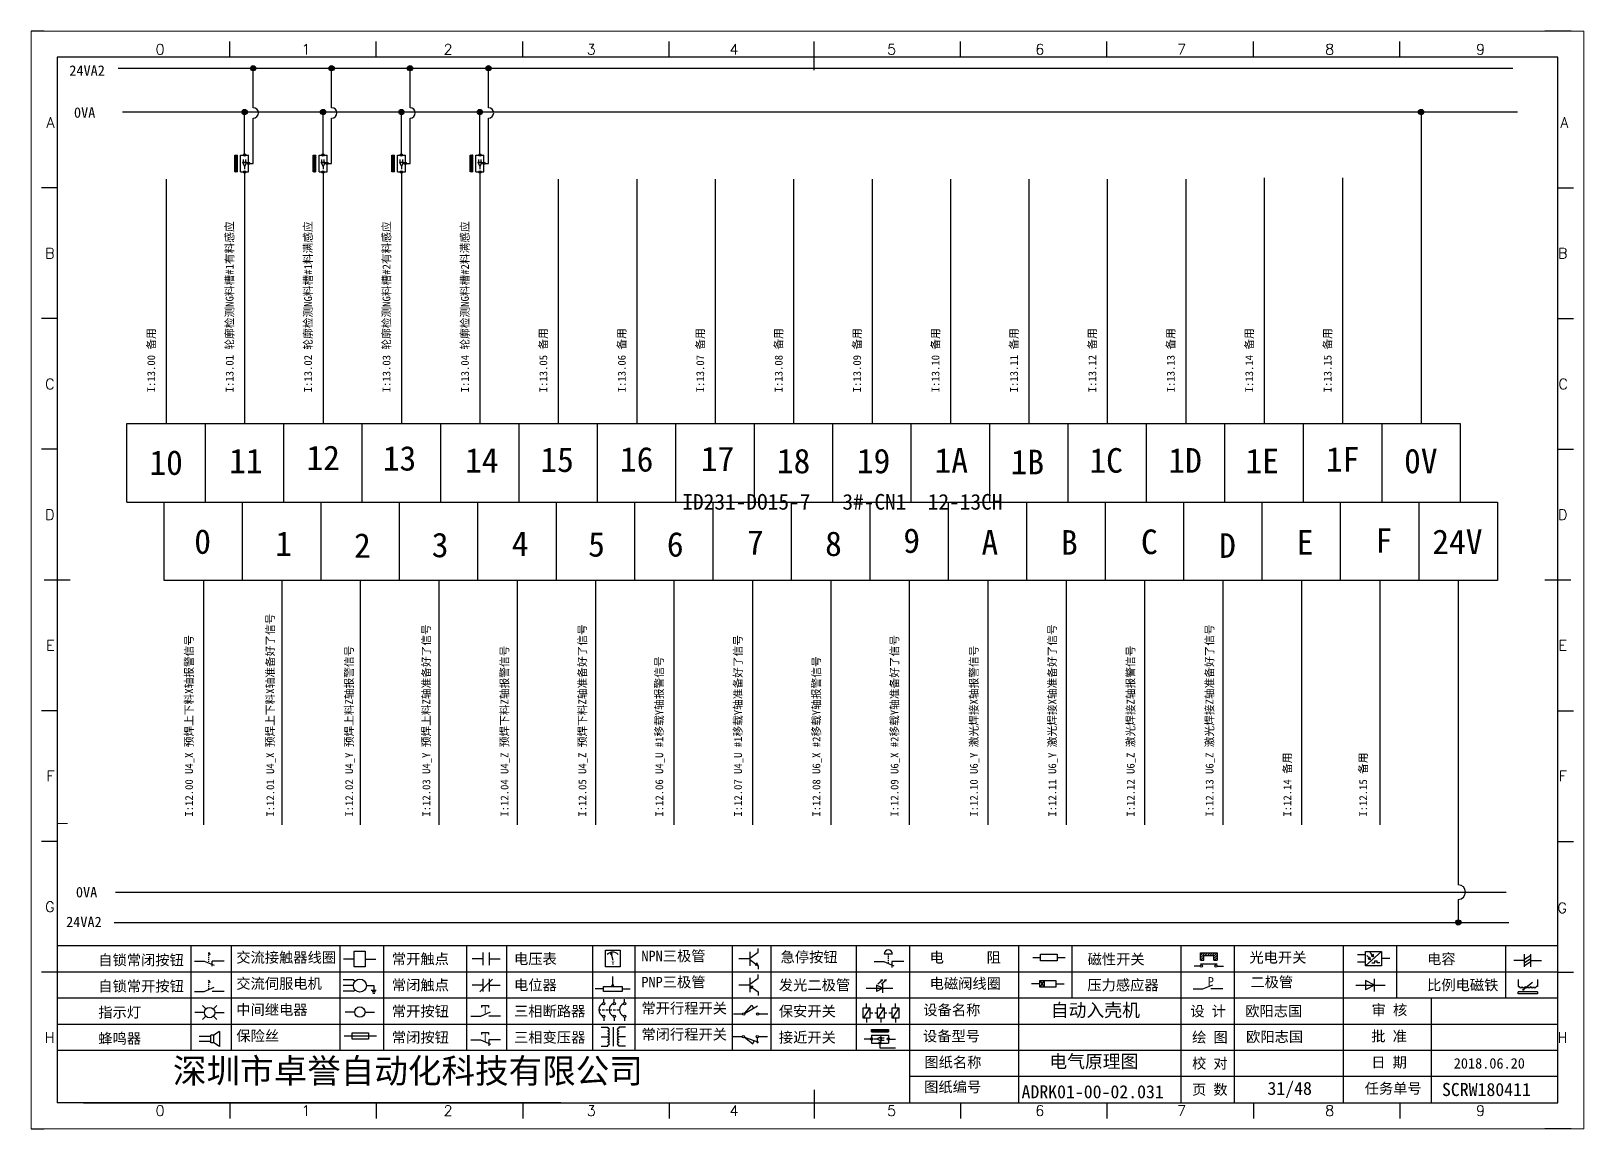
# Model space of a CAD drawing. Header units: millimetres. Extents: x 336 to 12810, y -1577 to 4105.
# Drawn here: x 8734 to 9031, y -645.8 to -435.8 of the extents above; entities that cross this region are included whole.
import ezdxf
from ezdxf.enums import TextEntityAlignment as Align

# ---------------------------------------------------------------- set-up
doc = ezdxf.new("R2010")
doc.units = ezdxf.units.MM
doc.layers.add('AE_BOR', color=1, linetype='Continuous')
doc.layers.add('MISC', color=2, linetype='Continuous')
doc.styles.get("Standard").update_dxf_attribs({"font": ''})
doc.styles.add('WD', font='romans.shx', dxfattribs={"width": 0.8, "bigfont": 'gbcbig.shx'})
doc.styles.add('样式 0', font='')
doc.styles.add('汉字', font='')
doc.styles.get('Standard').set_extended_font_data('SimSun')
doc.styles.get('样式 0').set_extended_font_data('KaiTi_GB2312')
doc.styles.get('汉字').set_extended_font_data('新宋体')

# ---------------------------------------------------------------- blocks, each defined once
blk = doc.blocks.new('磁性开关')
at = {"linetype": 'ByBlock'}
h = blk.add_hatch(dxfattribs=at)
h.set_pattern_fill('ANSI31', color=256, scale=0.1, style=0)
h.paths.add_polyline_path([(-1910.88, -776.69), (-1910.88, -775.29), (-1907.69, -775.29), (-1907.69, -776.69), (-1908.31, -776.69), (-1908.31, -775.79), (-1910.25, -775.79), (-1910.25, -776.69)])
for p, q in [((-1910.91, -777.81), (-1912.09, -777.81)), ((-1910.88, -776.69), (-1910.88, -775.29)), ((-1910.88, -775.29), (-1907.69, -775.29)), ((-1910.88, -776.69), (-1910.25, -776.69)), ((-1910.88, -777.39), (-1907.69, -777.39)), ((-1910.25, -776.69), (-1910.25, -775.79)), ((-1910.25, -775.79), (-1908.31, -775.79)), ((-1908.31, -776.69), (-1908.31, -775.79)), ((-1908.31, -776.69), (-1907.69, -776.69)), ((-1907.69, -775.29), (-1907.69, -776.69)), ((-1907.66, -777.81), (-1906.48, -777.81))]:
    blk.add_line(p, q, dxfattribs=at)
for centre in [(-1910.68, -777.81), (-1907.88, -777.81)]:
    blk.add_circle(centre, 0.225, dxfattribs=at)
blk = doc.blocks.new('*U6')
at = {"linetype": 'ByBlock'}
for p, q in [((-1909.23, -780.45), (-1909.23, -780.67)), ((-1909.23, -780.45), (-1908.92, -780.84)), ((-1909.23, -780.84), (-1909.23, -781.05)), ((-1911.92, -782.07), (-1910.06, -782.07)), ((-1910.06, -782.07), (-1908.18, -782.88)), ((-1909.23, -781.23), (-1909.23, -781.44)), ((-1909.23, -781.61), (-1909.23, -781.83)), ((-1909.23, -782), (-1909.23, -782.21)), ((-1909.23, -782.38), (-1909.23, -782.43)), ((-1908.52, -783.07), (-1908.52, -782.07)), ((-1906.25, -782.07), (-1908.52, -782.07))]:
    blk.add_line(p, q, dxfattribs=at)
blk = doc.blocks.new('*U8')
at = {"linetype": 'ByBlock'}
for p, q in [((-1911.92, -792.89), (-1910.06, -792.89)), ((-1910.06, -792.89), (-1908.18, -792.08)), ((-1908.88, -791.17), (-1909.23, -790.71)), ((-1909.23, -790.71), (-1909.23, -790.92)), ((-1909.23, -791.09), (-1909.23, -791.31)), ((-1909.23, -791.48), (-1909.23, -791.69)), ((-1909.23, -791.86), (-1909.23, -792.08)), ((-1909.23, -792.25), (-1909.23, -792.47)), ((-1906.25, -792.89), (-1908.52, -792.89))]:
    blk.add_line(p, q, dxfattribs=at)
blk = doc.blocks.new('蜂鸣器')
at = {"linetype": 'ByBlock'}
for p, q in [((-1907.17, -795.53), (-1908.25, -796.26)), ((-1907.17, -795.53), (-1907.17, -798.41)), ((-1908.8, -796.48), (-1911.01, -796.48)), ((-1908.8, -797.46), (-1911.01, -797.46)), ((-1908.25, -796.26), (-1908.8, -796.26)), ((-1908.8, -797.68), (-1908.8, -796.26)), ((-1908.25, -797.68), (-1908.8, -797.68)), ((-1908.25, -797.68), (-1908.25, -796.26)), ((-1907.17, -798.41), (-1908.25, -797.68))]:
    blk.add_line(p, q, dxfattribs=at)
blk = doc.blocks.new('指示灯')
at = {"linetype": 'ByBlock'}
for p, q in [((-1854.25, -776.92), (-1856.06, -776.92)), ((-1854.62, -775.59), (-1853.97, -776.23)), ((-1854.62, -778.25), (-1853.97, -777.61)), ((-1851.9, -775.59), (-1852.54, -776.23)), ((-1851.9, -778.25), (-1852.54, -777.61)), ((-1852.26, -776.92), (-1850.45, -776.92))]:
    blk.add_line(p, q, dxfattribs=at)
blk.add_circle((-1853.26, -776.92), 0.992, dxfattribs=at)
blk = doc.blocks.new('光电开关')
at = {"linetype": 'ByBlock'}
h = blk.add_hatch(dxfattribs=at)
h.set_pattern_fill('ANSI31', color=256, scale=0.01, style=0)
h.set_pattern_definition([(45, (0.172267, 0), (-0.0224506403, 0.0224506403), [])])
h.paths.add_polyline_path([(-1882.44, -776.34), (-1882.5, -775.91), (-1882.68, -776.07)])
h.paths.add_polyline_path([(-1882.86, -776.23), (-1882.44, -776.34), (-1882.68, -776.07)])
h.paths.add_polyline_path([(-1883.05, -776.88), (-1883.11, -776.45), (-1883.29, -776.61)])
h.paths.add_polyline_path([(-1883.47, -776.77), (-1883.05, -776.88), (-1883.29, -776.61)])
for p, q in [((-1884.01, -775.96), (-1885.56, -775.96)), ((-1884.01, -777.39), (-1885.56, -777.39)), ((-1880.91, -775.3), (-1884.01, -778.05)), ((-1883.75, -776.09), (-1883.05, -776.88)), ((-1883.11, -776.45), (-1883.47, -776.77)), ((-1883.05, -776.88), (-1883.47, -776.77)), ((-1883.14, -775.55), (-1882.44, -776.34)), ((-1883.05, -776.88), (-1883.11, -776.45)), ((-1882.5, -775.91), (-1882.86, -776.23)), ((-1882.44, -776.34), (-1882.86, -776.23)), ((-1882.78, -777.47), (-1882.23, -777.47)), ((-1882.44, -776.34), (-1882.5, -775.91)), ((-1882.23, -777.47), (-1882.23, -777.14)), ((-1882.23, -777.14), (-1881.78, -777.14)), ((-1881.78, -777.47), (-1881.78, -777.14)), ((-1881.23, -777.47), (-1881.78, -777.47)), ((-1879.37, -776.67), (-1880.91, -776.67))]:
    blk.add_line(p, q, dxfattribs=at)
blk.add_lwpolyline([(-1884.01, -775.3), (-1880.91, -775.3), (-1880.91, -778.05), (-1884.01, -778.05)], close=True, dxfattribs=at)
blk = doc.blocks.new('交流接触器线圈')
at = {"linetype": 'ByBlock'}
for p, q in [((-1880.82, -781.77), (-1882.87, -781.77)), ((-1878.72, -781.77), (-1876.67, -781.77))]:
    blk.add_line(p, q, dxfattribs=at)
blk.add_lwpolyline([(-1880.82, -780.28), (-1878.72, -780.28), (-1878.72, -783.26), (-1880.82, -783.26)], close=True, dxfattribs=at)
blk = doc.blocks.new('交流伺服电机')
at = {"linetype": 'ByBlock'}
for p, q in [((-1880.97, -785.75), (-1882.94, -785.75)), ((-1880.97, -786.85), (-1882.94, -786.85)), ((-1880.97, -785.75), (-1880.65, -786.03)), ((-1878.49, -786.85), (-1877.07, -786.85)), ((-1877.07, -786.85), (-1877.07, -787.72)), ((-1880.97, -787.94), (-1882.94, -787.94)), ((-1880.97, -787.94), (-1880.65, -787.67)), ((-1877.54, -787.72), (-1876.59, -787.72)), ((-1877.38, -788.01), (-1876.75, -788.01)), ((-1877.23, -788.29), (-1876.9, -788.29))]:
    blk.add_line(p, q, dxfattribs=at)
blk.add_circle((-1879.73, -786.85), 1.24, dxfattribs=at)
blk = doc.blocks.new('中间继电器')
at = {"linetype": 'ByBlock'}
for p, q in [((-1880.72, -791.92), (-1882.54, -791.92)), ((-1878.74, -791.92), (-1876.92, -791.92))]:
    blk.add_line(p, q, dxfattribs=at)
blk.add_circle((-1879.73, -791.92), 0.992, dxfattribs=at)
blk = doc.blocks.new('保险丝')
at = {"linetype": 'ByBlock'}
blk.add_line((-1882.72, -796.49), (-1876.55, -796.49), dxfattribs=at)
blk.add_lwpolyline([(-1881.2, -795.86), (-1878.06, -795.86), (-1878.06, -797.12), (-1881.2, -797.12)], close=True, dxfattribs=at)
blk = doc.blocks.new('常开按钮')
at = {"linetype": 'ByBlock'}
for p, q in [((-1910.06, -787.73), (-1908.18, -786.93)), ((-1909.9, -785.68), (-1908.56, -785.68)), ((-1909.9, -785.68), (-1909.9, -786.07)), ((-1909.23, -785.68), (-1909.23, -785.89)), ((-1909.23, -786.06), (-1909.23, -786.28)), ((-1909.23, -786.45), (-1909.23, -786.67)), ((-1909.23, -786.84), (-1909.23, -787.05)), ((-1908.56, -785.68), (-1908.56, -786.07)), ((-1911.92, -787.73), (-1910.06, -787.73)), ((-1909.23, -787.22), (-1909.23, -787.38)), ((-1906.25, -787.73), (-1908.52, -787.73))]:
    blk.add_line(p, q, dxfattribs=at)
blk = doc.blocks.new('常开触点')
at = {"linetype": 'ByBlock'}
for p, q in [((-1853.82, -782.99), (-1853.82, -780.56)), ((-1852.6, -782.99), (-1852.6, -780.56)), ((-1853.82, -781.77), (-1855.88, -781.77)), ((-1852.6, -781.77), (-1850.55, -781.77))]:
    blk.add_line(p, q, dxfattribs=at)
blk = doc.blocks.new('常闭触点')
at = {"linetype": 'ByBlock'}
for p, q in [((-1853.82, -786.77), (-1855.88, -786.77)), ((-1852.01, -785.66), (-1854.43, -788.1)), ((-1853.82, -787.99), (-1853.82, -785.56)), ((-1852.6, -787.99), (-1852.6, -785.56)), ((-1852.6, -786.77), (-1850.55, -786.77))]:
    blk.add_line(p, q, dxfattribs=at)
blk = doc.blocks.new('常闭按钮')
at = {"linetype": 'ByBlock'}
for p, q in [((-1856.13, -792.28), (-1854.28, -792.28)), ((-1854.28, -792.28), (-1852.4, -793.09)), ((-1854.11, -790.83), (-1852.77, -790.83)), ((-1854.11, -790.83), (-1854.11, -791.22)), ((-1853.44, -790.83), (-1853.44, -791.04)), ((-1853.44, -791.21), (-1853.44, -791.43)), ((-1853.44, -791.6), (-1853.44, -791.82)), ((-1853.44, -791.99), (-1853.44, -792.2)), ((-1853.44, -792.37), (-1853.44, -792.53)), ((-1852.77, -790.83), (-1852.77, -791.22)), ((-1850.47, -792.28), (-1852.73, -792.28)), ((-1852.73, -792.28), (-1852.73, -793.43))]:
    blk.add_line(p, q, dxfattribs=at)
blk = doc.blocks.new('电磁阀线圈')
at = {"linetype": 'ByBlock'}
for p, q in [((-1854.61, -795.92), (-1853.75, -797.16)), ((-1853.75, -795.92), (-1854.61, -797.16)), ((-1853.75, -795.92), (-1853.75, -797.16)), ((-1854.61, -796.54), (-1856.17, -796.54)), ((-1851.53, -796.54), (-1849.97, -796.54))]:
    blk.add_line(p, q, dxfattribs=at)
blk.add_lwpolyline([(-1854.61, -795.92), (-1851.53, -795.92), (-1851.53, -797.16), (-1854.61, -797.16)], close=True, dxfattribs=at)
blk = doc.blocks.new('电压表')
at = {"linetype": 'ByBlock'}
for p, q in [((-1814.84, -780.75), (-1814.91, -781.13)), ((-1814.6, -781.05), (-1814.91, -781.13)), ((-1814.84, -780.75), (-1814.46, -782.26)), ((-1814.84, -780.75), (-1814.6, -781.05))]:
    blk.add_line(p, q, dxfattribs=at)
blk.add_lwpolyline([(-1815.84, -780.34), (-1813.07, -780.34), (-1813.07, -783.49), (-1815.84, -783.49)], close=True, dxfattribs=at)
blk.add_arc((-1814.46, -782.26), 1.56, 46.8313, 133.1687, dxfattribs=at)
at = {"linetype": 'ByBlock', "insert": (-1814.7, -782.39), "char_height": 0.75, "width": 0.6768, "attachment_point": 1}
blk.add_mtext('V', dxfattribs=at)
blk = doc.blocks.new('电位器')
at = {"linetype": 'ByBlock'}
for p, q in [((-1814.45, -787.3), (-1814.62, -786.96)), ((-1814.62, -786.96), (-1814.27, -786.96)), ((-1814.45, -787.3), (-1814.45, -785.39)), ((-1814.45, -787.3), (-1814.27, -786.96)), ((-1816.21, -787.75), (-1817.79, -787.75)), ((-1812.68, -787.75), (-1811.1, -787.75))]:
    blk.add_line(p, q, dxfattribs=at)
blk.add_lwpolyline([(-1816.21, -787.3), (-1812.68, -787.3), (-1812.68, -788.2), (-1816.21, -788.2)], close=True, dxfattribs=at)
blk = doc.blocks.new('三相断路器')
at = {"linetype": 'ByBlock'}
for p, q in [((-1816.17, -790.33), (-1816.17, -789.7)), ((-1814.17, -790.33), (-1814.17, -789.7)), ((-1812.18, -790.33), (-1812.18, -789.7)), ((-1817.14, -791.74), (-1816.72, -791.74)), ((-1816.45, -791.74), (-1816.03, -791.74)), ((-1815.76, -791.74), (-1815.34, -791.74)), ((-1815.07, -791.74), (-1814.65, -791.74)), ((-1814.38, -791.74), (-1813.96, -791.74)), ((-1813.69, -791.74), (-1813.27, -791.74)), ((-1816.17, -793.19), (-1816.17, -793.83)), ((-1814.17, -793.19), (-1814.17, -793.83)), ((-1812.18, -793.19), (-1812.18, -793.83))]:
    blk.add_line(p, q, dxfattribs=at)
for centre in [(-1816.17, -790.55), (-1816.17, -792.98), (-1814.17, -790.55), (-1814.17, -792.98), (-1812.18, -790.55), (-1812.18, -792.98)]:
    blk.add_circle(centre, 0.219, dxfattribs=at)
for centre in [(-1815.81, -791.74), (-1813.82, -791.74), (-1811.83, -791.74)]:
    blk.add_arc(centre, 1.32, 115.5791, 244.4209, dxfattribs=at)
blk = doc.blocks.new('三相变压器')
at = {"linetype": 'ByBlock'}
for p, q in [((-1816.69, -795.03), (-1815.37, -795.03)), ((-1815.37, -795.03), (-1815.37, -795.24)), ((-1814.34, -798.7), (-1814.34, -795.04)), ((-1812, -795.03), (-1813.32, -795.03)), ((-1813.32, -795.03), (-1813.32, -795.24)), ((-1816.69, -796.87), (-1815.37, -796.87)), ((-1816.69, -798.71), (-1815.37, -798.71)), ((-1815.37, -798.71), (-1815.37, -798.5)), ((-1812, -796.87), (-1813.32, -796.87)), ((-1813.32, -798.71), (-1813.32, -798.5)), ((-1812, -798.71), (-1813.32, -798.71))]:
    blk.add_line(p, q, dxfattribs=at)
for centre, start, end in [((-1815.37, -795.51), 270, 90), ((-1815.37, -796.06), 270, 90), ((-1813.32, -795.51), 90, 270), ((-1813.32, -796.06), 90, 270), ((-1815.37, -796.6), 270, 90), ((-1815.37, -797.14), 270, 90), ((-1815.37, -797.68), 270, 90), ((-1815.37, -798.23), 270, 90), ((-1813.32, -796.6), 90, 270), ((-1813.32, -797.14), 90, 270), ((-1813.32, -797.68), 90, 270), ((-1813.32, -798.23), 90, 270)]:
    blk.add_arc(centre, 0.271, start, end, dxfattribs=at)
blk = doc.blocks.new('压力感应器')
at = {"linetype": 'ByBlock'}
for p, q in [((-1817.44, -777.73), (-1815.59, -777.73)), ((-1815.59, -777.73), (-1813.71, -776.93)), ((-1811.78, -777.73), (-1814.05, -777.73))]:
    blk.add_line(p, q, dxfattribs=at)
at = {"linetype": 'ByBlock', "insert": (-1814.65, -775.48), "char_height": 1.68, "width": 1.2242, "attachment_point": 1}
blk.add_mtext('{\\fNSimSun|b0|i0|c134|p49;P}', dxfattribs=at)
blk = doc.blocks.new('二极管')
at = {"linetype": 'ByBlock'}
for p, q in [((-1787.52, -776.77), (-1781.92, -776.77)), ((-1783.97, -776.77), (-1785.69, -775.9)), ((-1785.69, -775.9), (-1785.69, -777.65)), ((-1783.97, -776.77), (-1785.69, -777.65)), ((-1783.97, -777.99), (-1783.97, -775.56))]:
    blk.add_line(p, q, dxfattribs=at)
blk = doc.blocks.new('NPN三极管')
at = {"linetype": 'ByBlock'}
for p, q in [((-1785.73, -780.61), (-1785.73, -783.32)), ((-1785.73, -781.82), (-1784.15, -780.66)), ((-1784.15, -780.66), (-1784.15, -779.98)), ((-1785.73, -781.97), (-1787.81, -781.97)), ((-1785.73, -782.11), (-1784.15, -783.27)), ((-1784.41, -782.73), (-1784.74, -783.18)), ((-1784.15, -783.27), (-1784.74, -783.18)), ((-1784.15, -783.27), (-1784.41, -782.73)), ((-1784.15, -783.27), (-1784.15, -783.96))]:
    blk.add_line(p, q, dxfattribs=at)
blk = doc.blocks.new('PNP三极管')
at = {"linetype": 'ByBlock'}
for p, q in [((-1784.9, -786.74), (-1786.98, -786.74)), ((-1784.9, -785.38), (-1784.9, -788.09)), ((-1784.9, -786.59), (-1783.32, -785.43)), ((-1784.9, -786.88), (-1783.32, -788.04)), ((-1784.9, -786.88), (-1784.31, -786.97)), ((-1784.9, -786.88), (-1784.64, -787.42)), ((-1784.31, -786.97), (-1784.64, -787.42)), ((-1783.32, -785.43), (-1783.32, -784.75)), ((-1783.32, -788.04), (-1783.32, -788.73))]:
    blk.add_line(p, q, dxfattribs=at)
blk = doc.blocks.new('常开行程开关')
at = {"linetype": 'ByBlock'}
for p, q in [((-1786.29, -792.3), (-1788.01, -792.3)), ((-1785.89, -792.17), (-1784.52, -790.62)), ((-1785.89, -792.17), (-1783.43, -790.72)), ((-1784.52, -790.62), (-1784.19, -791.17)), ((-1781.48, -792.3), (-1783.21, -792.3))]:
    blk.add_line(p, q, dxfattribs=at)
for centre in [(-1786.07, -792.3), (-1783.42, -792.3)]:
    blk.add_circle(centre, 0.219, dxfattribs=at)
blk = doc.blocks.new('常闭行程开关')
at = {"linetype": 'ByBlock'}
for p, q in [((-1786.34, -796.62), (-1788.07, -796.62)), ((-1785.93, -796.72), (-1783.25, -797.7)), ((-1785.93, -796.72), (-1784.3, -798)), ((-1784.3, -798), (-1784.08, -797.4)), ((-1783.48, -796.84), (-1783.48, -797.85)), ((-1781.54, -796.62), (-1783.26, -796.62))]:
    blk.add_line(p, q, dxfattribs=at)
for centre in [(-1786.12, -796.62), (-1783.48, -796.62)]:
    blk.add_circle(centre, 0.219, dxfattribs=at)
blk = doc.blocks.new('电容')
at = {"linetype": 'ByBlock'}
for p, q in [((-1756.08, -782.99), (-1756.08, -780.56)), ((-1754.86, -780.79), (-1756.08, -781.55)), ((-1754.86, -782.99), (-1754.86, -780.56)), ((-1756.08, -781.77), (-1758.13, -781.77)), ((-1754.86, -781.44), (-1756.08, -782.2)), ((-1754.86, -781.99), (-1756.08, -782.75)), ((-1754.86, -781.77), (-1752.81, -781.77))]:
    blk.add_line(p, q, dxfattribs=at)
blk = doc.blocks.new('发光二极管')
at = {"linetype": 'ByBlock'}
for p, q in [((-1758.01, -786.77), (-1752.89, -786.77)), ((-1754.84, -786.77), (-1756.04, -786.16)), ((-1756.04, -786.16), (-1756.04, -787.39)), ((-1754.84, -786.77), (-1756.04, -787.39)), ((-1755.78, -785.92), (-1754.89, -785.14)), ((-1754.89, -785.14), (-1755.2, -785.22)), ((-1755.2, -785.22), (-1755.01, -785.43)), ((-1755.08, -785.92), (-1754.18, -785.14)), ((-1754.89, -785.14), (-1755.01, -785.43)), ((-1754.84, -787.63), (-1754.84, -785.92)), ((-1754.18, -785.14), (-1754.49, -785.22)), ((-1754.49, -785.22), (-1754.31, -785.43)), ((-1754.18, -785.14), (-1754.31, -785.43))]:
    blk.add_line(p, q, dxfattribs=at)
blk = doc.blocks.new('比例电磁阀')
at = {"linetype": 'ByBlock'}
for p, q in [((-1757.26, -775.38), (-1757.26, -776.71)), ((-1757.26, -776.71), (-1757.05, -776.71)), ((-1753.6, -777.73), (-1757.25, -777.73)), ((-1757.25, -778.13), (-1757.25, -777.73)), ((-1753.6, -778.13), (-1757.25, -778.13)), ((-1754.5, -775.98), (-1756.35, -777.44)), ((-1756.35, -777.44), (-1756.25, -777.25)), ((-1756.35, -777.44), (-1756.15, -777.38)), ((-1756.15, -777.38), (-1756.25, -777.25)), ((-1753.58, -776.71), (-1753.8, -776.71)), ((-1753.6, -777.73), (-1753.6, -778.13)), ((-1753.58, -775.38), (-1753.58, -776.71))]:
    blk.add_line(p, q, dxfattribs=at)
for centre in [(-1756.78, -776.71), (-1756.24, -776.71), (-1755.7, -776.71), (-1755.15, -776.71), (-1754.61, -776.71), (-1754.07, -776.71)]:
    blk.add_arc(centre, 0.271, 180, 0, dxfattribs=at)
blk = doc.blocks.new('保安开关')
at = {"linetype": 'ByBlock'}
for p, q in [((-1757.96, -790.79), (-1757.96, -789.97)), ((-1755.17, -790.79), (-1755.17, -789.97)), ((-1752.39, -790.79), (-1752.39, -789.97)), ((-1757.33, -790.79), (-1758.6, -792.81)), ((-1757.96, -792.81), (-1757.96, -793.62)), ((-1757.33, -791.8), (-1756.72, -791.8)), ((-1756.35, -791.8), (-1755.89, -791.8)), ((-1754.54, -790.79), (-1755.81, -792.81)), ((-1755.17, -792.81), (-1755.17, -793.62)), ((-1754.52, -791.8), (-1754.06, -791.8)), ((-1753.69, -791.8), (-1753.08, -791.8)), ((-1751.75, -790.79), (-1753.02, -792.81)), ((-1752.39, -792.81), (-1752.39, -793.62))]:
    blk.add_line(p, q, dxfattribs=at)
for points in [[(-1758.6, -790.79), (-1757.33, -790.79), (-1757.33, -792.81), (-1758.6, -792.81)], [(-1755.81, -790.79), (-1754.54, -790.79), (-1754.54, -792.81), (-1755.81, -792.81)], [(-1753.02, -790.79), (-1751.75, -790.79), (-1751.75, -792.81), (-1753.02, -792.81)]]:
    blk.add_lwpolyline(points, close=True, dxfattribs=at)
blk = doc.blocks.new('接近开关')
at = {"linetype": 'ByBlock'}
h = blk.add_hatch(dxfattribs=at)
h.set_pattern_fill('ANSI31', color=256, scale=0.01, style=0)
h.set_pattern_definition([(45, (-89.131516, -30.795668), (-0.0224506403, 0.0224506403), [])])
h.paths.add_polyline_path([(-1516.96, -1123.35), (-1516.96, -1122.85), (-1513.76, -1122.85), (-1513.76, -1123.35)])
for p, q in [((-1517.18, -1124.71), (-1518.36, -1124.71)), ((-1516.96, -1123.35), (-1516.96, -1122.85)), ((-1516.96, -1122.85), (-1513.76, -1122.85)), ((-1516.96, -1123.35), (-1513.76, -1123.35)), ((-1516.96, -1123.95), (-1513.76, -1123.95)), ((-1516.96, -1123.95), (-1516.96, -1125.47)), ((-1516.96, -1125.47), (-1513.76, -1125.47)), ((-1515.91, -1124.71), (-1516.45, -1124.71)), ((-1515.11, -1124.31), (-1515.91, -1124.71)), ((-1515.11, -1125.11), (-1515.91, -1124.71)), ((-1515.33, -1124.53), (-1515.17, -1124.53)), ((-1515.33, -1124.88), (-1515.17, -1124.88)), ((-1515.25, -1124.45), (-1515.25, -1124.61)), ((-1515.11, -1124.31), (-1515.11, -1125.11)), ((-1515.11, -1124.48), (-1514.58, -1124.48)), ((-1515.11, -1124.94), (-1514.58, -1124.94)), ((-1513.76, -1122.85), (-1513.76, -1123.35)), ((-1513.76, -1123.95), (-1513.76, -1125.47)), ((-1513.54, -1124.71), (-1512.36, -1124.71)), ((-1515.36, -1125.69), (-1515.36, -1126.36)), ((-1515.36, -1126.36), (-1512.36, -1126.36))]:
    blk.add_line(p, q, dxfattribs=at)
for centre in [(-1516.96, -1124.71), (-1515.36, -1125.47), (-1513.76, -1124.71)]:
    blk.add_circle(centre, 0.225, dxfattribs=at)
blk = doc.blocks.new('电阻')
at = {"linetype": 'ByBlock'}
for p, q in [((-3.09, 0), (-1.57, 0)), ((1.57, 0), (3.09, 0))]:
    blk.add_line(p, q, dxfattribs=at)
blk.add_lwpolyline([(-1.57, 0.63), (1.57, 0.63), (1.57, -0.63), (-1.57, -0.63)], close=True, dxfattribs=at)
blk = doc.blocks.new('急停按钮')
at = {"linetype": 'ByBlock'}
for p, q in [((-1.86, 0), (0, 0)), ((0, 0), (1.88, -0.81)), ((0.06, 1.45), (1.61, 1.45)), ((0.83, 1.45), (0.83, 1.24)), ((0.83, 1.07), (0.83, 0.85)), ((0.83, 0.68), (0.83, 0.47)), ((0.83, 0.29), (0.83, 0.08)), ((3.81, 0), (1.54, 0)), ((1.54, 0), (1.54, -1.15)), ((0.83, -0.09), (0.83, -0.24))]:
    blk.add_line(p, q, dxfattribs=at)
blk.add_arc((0.83, 1.45), 0.774, 0, 180)
blk = doc.blocks.new('电控横A4')
for p, q in [((292, -5), (5, -5)), ((5, -5), (5, -205)), ((292, -205), (292, -5)), ((10.03, -205), (289.53, -205)), ((130.8, -205), (190.75, -205)), ((190.75, -205), (259.54, -205))]:
    blk.add_line(p, q)
at = {"lineweight": 9, "ltscale": 0.1}
for p, q in [((5, -151.57), (7, -151.57)), ((101.34, -205), (130.8, -205)), ((129.44, -205), (129.44, -205)), ((129.44, -205), (129.44, -205)), ((129.44, -205), (129.44, -205)), ((129.44, -205), (129.44, -205))]:
    blk.add_line(p, q, dxfattribs=at)
at = {"linetype": 'ByBlock'}
for p, q in [((292, -175), (5, -175)), ((292, -180), (5, -180)), ((292, -185), (5, -185)), ((292, -190), (5, -190)), ((292, -195), (5, -195)), ((292, -200), (168.03, -200))]:
    blk.add_line(p, q, dxfattribs=at)
at = {"color": 0, "lineweight": -2}
for p, q in [((30.58, -175), (30.58, -195)), ((38.26, -175), (38.26, -195)), ((59.05, -175), (59.05, -195)), ((67.4, -175), (67.4, -195)), ((83.26, -175), (83.26, -195)), ((90.91, -175), (90.91, -195)), ((107.4, -175), (107.4, -195)), ((115.5, -175), (115.5, -195)), ((134.12, -175), (134.12, -195)), ((141.48, -175), (141.48, -195)), ((157.79, -175), (157.79, -195)), ((168.03, -175), (168.03, -204.92)), ((188.84, -175), (188.84, -185)), ((199.08, -175), (199.08, -185)), ((219.89, -175), (219.89, -185)), ((230.12, -175), (230.12, -185)), ((250.93, -175), (250.93, -185)), ((261.17, -175), (261.17, -185)), ((281.98, -175), (281.98, -185)), ((188.84, -185), (188.84, -204.92)), ((219.89, -185), (219.89, -205)), ((230.12, -185), (230.12, -205)), ((250.93, -185), (250.93, -205)), ((267.79, -185), (267.79, -205))]:
    blk.add_line(p, q, dxfattribs=at)
at = {"color": 0, "ltscale": 2}
for p, q in [((292, -205), (292, -183.55)), ((101.34, -205), (5, -205)), ((259.54, -205), (289.53, -205)), ((259.54, -205), (292, -205))]:
    blk.add_line(p, q, dxfattribs=at)
at = {"layer": 'AE_BOR', "lineweight": 30}
for p, q in [((2.53, 0), (0, 0)), ((294.53, 0), (289.53, 0)), ((0, -210), (2.53, -210)), ((294.53, -210), (289.53, -210))]:
    blk.add_line(p, q, dxfattribs=at)
at = {"layer": 'AE_BOR', "color": 1, "lineweight": 15}
for p, q in [((0, 0), (297, 0)), ((0, -210), (0, 0)), ((297, 0), (297, -210)), ((297, -210), (0, -210))]:
    blk.add_line(p, q, dxfattribs=at)
at = {"layer": 'AE_BOR'}
for p, q in [((38.03, -5), (38.03, -2)), ((66.03, -5), (66.03, -2)), ((94.03, -5), (94.03, -2)), ((122.03, -5), (122.03, -2)), ((149.78, -5), (149.78, -2)), ((177.78, -5), (177.78, -2)), ((205.78, -5), (205.78, -2)), ((233.78, -5), (233.78, -2)), ((261.78, -5), (261.78, -2)), ((5, -30), (2, -30)), ((292, -30), (295, -30)), ((5, -55), (2, -55)), ((292, -55), (295, -55)), ((5, -80), (2, -80)), ((292, -80), (295, -80)), ((5, -130), (2, -130)), ((292, -130), (295, -130)), ((5, -155), (2, -155)), ((292, -155), (295, -155)), ((5, -180), (2, -180)), ((292, -180), (295, -180)), ((38.03, -205), (38.03, -208)), ((66.03, -205), (66.03, -208)), ((94.03, -205), (94.03, -208)), ((122.03, -205), (122.03, -208)), ((149.78, -205), (149.78, -208)), ((177.78, -205), (177.78, -208)), ((205.78, -205), (205.78, -208)), ((233.78, -205), (233.78, -208)), ((261.78, -205), (261.78, -208))]:
    blk.add_line(p, q, dxfattribs=at)
at = {"layer": 'AE_BOR', "color": 2, "lineweight": 30}
for p, q in [((149.78, -7.5), (149.78, -2.5)), ((2.5, -105), (7.5, -105)), ((289.5, -105), (294.5, -105)), ((149.78, -202.5), (149.78, -207.5)), ((149.78, -205), (149.78, -207.5))]:
    blk.add_line(p, q, dxfattribs=at)
at = {"linetype": 'ByBlock'}
for name, p in [('*U6', (1943.19, 604.18)), ('交流接触器线圈', (1942.62, 604.27)), ('常开触点', (1940.27, 604.3)), ('电压表', (1925.71, 604.52)), ('NPN三极管', (1923.2, 604.5)), ('磁性开关', (2134.53, 598.96)), ('光电开关', (2139.22, 599.27)), ('电容', (2041.69, 603.98)), ('电位器', (1925.71, 604.52)), ('PNP三极管', (1922.37, 604.27)), ('压力感应器', (2039.72, 594.52)), ('*U8', (1943.19, 609.18)), ('交流伺服电机', (1942.62, 604.27)), ('常闭触点', (1940.27, 604.3)), ('发光二极管', (1917.72, 603.69)), ('电磁阀线圈', (2047.53, 614.3)), ('二极管', (2040.91, 594.27)), ('比例电磁阀', (2041.69, 593.98)), ('指示灯', (1887.41, 589.18)), ('中间继电器', (1942.62, 604.27)), ('常开按钮', (1996.06, 599.3)), ('三相断路器', (1925.71, 604.52)), ('常开行程开关', (1922.37, 604.27)), ('保安开关', (1917.72, 603.98)), ('蜂鸣器', (1943.19, 604.18)), ('保险丝', (1942.62, 604.27)), ('常闭按钮', (1940.27, 599.3)), ('三相变压器', (1925.71, 604.52)), ('常闭行程开关', (1922.37, 604.27)), ('接近开关', (1677.72, 931.9))]:
    blk.add_blockref(name, p, dxfattribs=at)
for name, p in [('急停按钮', (163.12, -177.98)), ('电阻', (194.66, -177.22))]:
    blk.add_blockref(name, p)
at = {"char_height": 2, "attachment_point": 1, "style": '汉字'}
for s, insert in [('{\\fKaiTi_GB2312|b0|i0|c134|p49;自锁常闭按钮}', (12.86, -176.69)), ('{\\fKaiTi_GB2312|b0|i0|c134|p49;交流接触器线圈}', (39.25, -176.19)), ('{\\fKaiTi_GB2312|b0|i0|c134|p49;常开触点}', (69.01, -176.48)), ('{\\fKaiTi_GB2312|b0|i0|c134|p49;电压表}', (92.37, -176.47)), ('{\\fKaiTi_GB2312|b0|i0|c134|p49;NPN三极管}', (116.73, -175.91)), ('{\\fKaiTi_GB2312|b0|i0|c134|p49;急停按钮}', (143.35, -176.12)), ('{\\fKaiTi_GB2312|b0|i0|c134|p49;电      阻}', (171.86, -176.19)), ('{\\fKaiTi_GB2312|b0|i0|c134|p49;磁性开关}', (202.07, -176.53)), ('{\\fKaiTi_GB2312|b0|i0|c134|p49;光电开关}', (233.02, -176.19)), ('{\\fKaiTi_GB2312|b0|i0|c134|p49;电容}', (267, -176.48)), ('{\\fKaiTi_GB2312|b0|i0|c134|p49;交流伺服电机}', (39.25, -181.19)), ('{\\fKaiTi_GB2312|b0|i0|c134|p49;电位器}', (92.37, -181.47)), ('{\\fKaiTi_GB2312|b0|i0|c134|p49;PNP三极管}', (116.73, -180.91)), ('{\\fKaiTi_GB2312|b0|i0|c134|p49;电磁阀线圈}', (171.86, -181.19)), ('{\\fKaiTi_GB2312|b0|i0|c134|p49;压力感应器}', (202.02, -181.47)), ('{\\fKaiTi_GB2312|b0|i0|c134|p49;二极管}', (233.2, -180.91)), ('{\\fKaiTi_GB2312|b0|i0|c134|p49;自锁常开按钮}', (12.86, -181.69)), ('{\\fKaiTi_GB2312|b0|i0|c134|p49;常闭触点}', (69.01, -181.48)), ('{\\fKaiTi_GB2312|b0|i0|c134|p49;发光二极管}', (143.02, -181.48)), ('{\\fKaiTi_GB2312|b0|i0|c134|p49;比例电磁铁}', (267, -181.48)), ('{\\fKaiTi_GB2312|b0|i0|c134|p49;指示灯}', (12.86, -186.69)), ('{\\fKaiTi_GB2312|b0|i0|c134|p49;中间继电器}', (39.25, -186.19)), ('{\\fKaiTi_GB2312|b0|i0|c134|p49;常开按钮}', (69.01, -186.48)), ('{\\fKaiTi_GB2312|b0|i0|c134|p49;三相断路器}', (92.37, -186.47)), ('{\\fKaiTi_GB2312|b0|i0|c134|p49;常开行程开关}', (116.73, -185.91)), ('{\\fKaiTi_GB2312|b0|i0|c134|p49;保安开关}', (143.02, -186.48)), ('设备名称', (170.65, -186.24)), ('{\\fKaiTi_GB2312|b0|i0|c134|p0;设 计}', (221.72, -186.46)), ('{\\fKaiTi_GB2312|b0|i0|c134|p0;审 核}', (256.39, -186.25)), ('{\\fKaiTi_GB2312|b0|i0|c134|p49;蜂鸣器}', (12.86, -191.69)), ('{\\fKaiTi_GB2312|b0|i0|c134|p49;保险丝}', (39.25, -191.19)), ('{\\fKaiTi_GB2312|b0|i0|c134|p49;常闭按钮}', (69.01, -191.48)), ('{\\fKaiTi_GB2312|b0|i0|c134|p49;三相变压器}', (92.37, -191.47)), ('{\\fKaiTi_GB2312|b0|i0|c134|p49;常闭行程开关}', (116.73, -190.91)), ('{\\fKaiTi_GB2312|b0|i0|c134|p49;接近开关}', (143.02, -191.48)), ('设备型号', (170.58, -191.24)), ('{\\fKaiTi_GB2312|b0|i0|c134|p0;绘 图}', (222.05, -191.46)), ('{\\fKaiTi_GB2312|b0|i0|c134|p0;批 准}', (256.32, -191.25)), ('图纸名称', (170.86, -196.24)), ('{\\fKaiTi_GB2312|b0|i0|c134|p0;日 期}', (256.32, -196.25)), ('{\\fKaiTi_GB2312|b0|i0|c134|p0;校 对}', (222.05, -196.46)), ('图纸编号', (170.81, -200.96)), ('{\\fKaiTi_GB2312|b0|i0|c134|p0;页 数}', (222.05, -201.46)), ('任务单号', (255.06, -201.25))]:
    blk.add_mtext(s, dxfattribs=dict(at, insert=insert))
at = {"color": 0, "lineweight": -2, "insert": (27.14, -196.53), "char_height": 4.7064, "width": 96.1138, "attachment_point": 1}
blk.add_mtext('深圳市卓誉自动化科技有限公司', dxfattribs=at)
at = {"insert": (272.1, -196.45), "char_height": 2, "width": 60.2542, "attachment_point": 1}
blk.add_mtext('{\\fKaiTi_GB2312|b0|i0|c134|p49;2018.06.20}', dxfattribs=at)
at = {"layer": 'AE_BOR', "style": 'WD'}
for s, p in [('0', (24.67, -4.5)), ('1', (52.6, -4.5)), ('2', (79.75, -4.5)), ('3', (107.15, -4.5)), ('4', (134.45, -4.5)), ('5', (164.59, -4.5)), ('6', (192.94, -4.5)), ('7', (220.04, -4.5)), ('8', (248.37, -4.5)), ('9', (277.23, -4.5)), ('0', (24.67, -207.5)), ('1', (52.6, -207.5)), ('2', (79.75, -207.5)), ('3', (107.15, -207.5)), ('4', (134.45, -207.5)), ('5', (164.59, -207.5)), ('6', (192.94, -207.5)), ('7', (220.04, -207.5)), ('8', (248.37, -207.5)), ('9', (277.23, -207.5))]:
    blk.add_text(s, height=2, dxfattribs=at).set_placement(p, align=Align.CENTER)
for s, p in [('A', (4.5, -17.5)), ('A', (294.03, -17.5)), ('B', (4.5, -42.5)), ('B', (293.84, -42.5)), ('C', (4.5, -67.5)), ('C', (293.93, -67.5)), ('D', (4.5, -92.5)), ('D', (293.84, -92.5)), ('E', (4.5, -117.5)), ('E', (293.74, -117.5)), ('F', (4.5, -142.5)), ('F', (293.74, -142.5)), ('F', (293.74, -142.5)), ('G', (4.5, -167.5)), ('G', (293.74, -167.72)), ('H', (4.5, -192.5)), ('H', (293.84, -192.5))]:
    blk.add_text(s, height=2, dxfattribs=at).set_placement(p, align=Align.MIDDLE_RIGHT)

msp = doc.modelspace()

# ---------------------------------------------------------------- hatches: boundary and pattern name
at = {"lineweight": -2}
h = msp.add_hatch(color=0, dxfattribs=at)
edge = h.paths.add_edge_path()
edge.add_arc((8776.475, -442.924), 0.5, 0, 360)
h = msp.add_hatch(color=0, dxfattribs=at)
edge = h.paths.add_edge_path()
edge.add_arc((8791.475, -442.924), 0.5, 0, 360)
h = msp.add_hatch(color=0, dxfattribs=at)
edge = h.paths.add_edge_path()
edge.add_arc((8806.475, -442.924), 0.5, 0, 360)
h = msp.add_hatch(color=0, dxfattribs=at)
edge = h.paths.add_edge_path()
edge.add_arc((8821.475, -442.924), 0.5, 0, 360)
h = msp.add_hatch(color=0, dxfattribs=at)
edge = h.paths.add_edge_path()
edge.add_arc((8774.827, -451.287), 0.5, 0, 360)
h = msp.add_hatch(color=0, dxfattribs=at)
edge = h.paths.add_edge_path()
edge.add_arc((8789.827, -451.287), 0.5, 0, 360)
h = msp.add_hatch(color=0, dxfattribs=at)
edge = h.paths.add_edge_path()
edge.add_arc((8804.827, -451.287), 0.5, 0, 360)
h = msp.add_hatch(color=0, dxfattribs=at)
edge = h.paths.add_edge_path()
edge.add_arc((8819.827, -451.287), 0.5, 0, 360)
h = msp.add_hatch(color=0, dxfattribs=at)
edge = h.paths.add_edge_path()
edge.add_arc((8999.827, -451.287), 0.5, 0, 360)
h = msp.add_hatch(color=0, dxfattribs=at)
edge = h.paths.add_edge_path()
edge.add_arc((9006.952, -606.316), 0.5, 0, 360)

# ---------------------------------------------------------------- linework, layer by layer
at = {"color": 0, "lineweight": -2}
for p, q in [((8750.615, -442.924), (9017.367, -442.924)), ((8776.475, -450.476), (8776.475, -442.924)), ((8791.475, -450.476), (8791.475, -442.924)), ((8806.475, -450.476), (8806.475, -442.924)), ((8821.475, -450.476), (8821.475, -442.924)), ((8751.499, -451.287), (9018.251, -451.287)), ((8774.827, -458.141), (8774.827, -451.287)), ((8789.827, -458.141), (8789.827, -451.287)), ((8804.827, -458.141), (8804.827, -451.287)), ((8819.827, -458.141), (8819.827, -451.287)), ((8999.827, -451.287), (8999.827, -510.893)), ((8776.475, -458.141), (8776.475, -452.476)), ((8791.475, -458.141), (8791.475, -452.476)), ((8806.475, -458.141), (8806.475, -452.476)), ((8821.475, -458.141), (8821.475, -452.476)), ((8759.827, -464.143), (8759.827, -510.893)), ((8774.827, -464.143), (8774.827, -510.893)), ((8789.827, -464.143), (8789.827, -510.893)), ((8804.827, -464.143), (8804.827, -510.893)), ((8819.827, -464.143), (8819.827, -510.893)), ((8834.827, -464.143), (8834.827, -510.893)), ((8849.827, -464.143), (8849.827, -510.893)), ((8864.827, -464.143), (8864.827, -510.893)), ((8879.827, -464.143), (8879.827, -510.893)), ((8894.827, -464.143), (8894.827, -510.893)), ((8909.827, -464.143), (8909.827, -510.893)), ((8924.827, -464.143), (8924.827, -510.893)), ((8939.827, -464.143), (8939.827, -510.893)), ((8954.827, -464.143), (8954.827, -510.893)), ((8969.827, -463.859), (8969.827, -510.893)), ((8984.827, -463.859), (8984.827, -510.893)), ((8992.327, -510.893), (8992.327, -525.893)), ((8752.327, -525.893), (9014.452, -525.893)), ((8774.452, -540.893), (8774.452, -525.893)), ((8789.452, -540.893), (8789.452, -525.893)), ((8804.452, -540.893), (8804.452, -525.893)), ((8819.452, -540.893), (8819.452, -525.893)), ((8834.452, -540.893), (8834.452, -525.893)), ((8849.452, -540.893), (8849.452, -525.893)), ((8864.452, -540.893), (8864.452, -525.893)), ((8879.452, -540.893), (8879.452, -525.893)), ((8894.452, -540.893), (8894.452, -525.893)), ((8909.452, -540.893), (8909.452, -525.893)), ((8924.452, -540.893), (8924.452, -525.893)), ((8939.452, -540.893), (8939.452, -525.893)), ((8954.452, -540.893), (8954.452, -525.893)), ((8969.452, -540.893), (8969.452, -525.893)), ((8984.452, -540.893), (8984.452, -525.893)), ((8999.452, -525.893), (8999.452, -525.893)), ((8999.452, -540.893), (8999.452, -525.893)), ((8766.952, -540.893), (8766.952, -587.643)), ((8781.952, -540.893), (8781.952, -587.643)), ((8796.952, -540.893), (8796.952, -587.643)), ((8811.952, -540.893), (8811.952, -587.643)), ((8826.952, -540.893), (8826.952, -587.643)), ((8841.952, -540.893), (8841.952, -587.643)), ((8856.952, -540.893), (8856.952, -587.643)), ((8871.952, -540.893), (8871.952, -587.643)), ((8886.952, -540.893), (8886.952, -587.643)), ((8901.952, -540.893), (8901.952, -587.643)), ((8916.952, -540.893), (8916.952, -587.643)), ((8931.952, -540.893), (8931.952, -587.643)), ((8946.952, -540.893), (8946.952, -587.643)), ((8961.952, -540.893), (8961.952, -587.643)), ((8976.952, -540.893), (8976.952, -587.643)), ((8991.952, -540.893), (8991.952, -587.643)), ((9006.952, -540.893), (9006.952, -599.105)), ((8750.131, -600.499), (9016.12, -600.499)), ((9006.952, -601.893), (9006.952, -606.316)), ((8749.893, -606.316), (9016.646, -606.316))]:
    msp.add_line(p, q, dxfattribs=at)
for points in [[(8752.327, -510.893), (8767.327, -510.893)], [(8752.327, -525.893), (8752.327, -510.893)], [(8767.327, -510.893), (8782.327, -510.893)], [(8767.327, -525.893), (8767.327, -510.893)], [(8782.327, -510.893), (8797.327, -510.893)], [(8782.327, -525.893), (8782.327, -510.893)], [(8797.327, -510.893), (8812.327, -510.893)], [(8797.327, -525.893), (8797.327, -510.893)], [(8812.327, -510.893), (8827.327, -510.893)], [(8812.327, -525.893), (8812.327, -510.893)], [(8827.327, -510.893), (8842.327, -510.893)], [(8827.327, -525.893), (8827.327, -510.893)], [(8842.327, -510.893), (8857.327, -510.893)], [(8842.327, -525.893), (8842.327, -510.893)], [(8857.327, -510.893), (8872.327, -510.893)], [(8857.327, -525.893), (8857.327, -510.893)], [(8872.327, -510.893), (8887.327, -510.893)], [(8872.327, -525.893), (8872.327, -510.893)], [(8887.327, -510.893), (8902.327, -510.893)], [(8887.327, -525.893), (8887.327, -510.893)], [(8902.327, -510.893), (8917.327, -510.893)], [(8902.327, -525.893), (8902.327, -510.893)], [(8917.327, -510.893), (8932.327, -510.893)], [(8917.327, -525.893), (8917.327, -510.893)], [(8932.327, -510.893), (8947.327, -510.893)], [(8932.327, -525.893), (8932.327, -510.893)], [(8947.327, -510.893), (8962.327, -510.893)], [(8947.327, -525.893), (8947.327, -510.893)], [(8962.327, -510.893), (8977.327, -510.893)], [(8962.327, -525.893), (8962.327, -510.893)], [(8977.327, -510.893), (8992.327, -510.893)], [(8977.327, -525.893), (8977.327, -510.893)], [(8992.327, -510.893), (9007.327, -510.893), (9007.327, -525.893)], [(8774.452, -540.893), (8759.452, -540.893), (8759.417, -525.893)], [(9014.452, -525.893), (9014.452, -540.893), (8999.452, -540.893)], [(8789.452, -540.893), (8774.452, -540.893)], [(8804.452, -540.893), (8789.452, -540.893)], [(8819.452, -540.893), (8804.452, -540.893)], [(8834.452, -540.893), (8819.452, -540.893)], [(8849.452, -540.893), (8834.452, -540.893)], [(8864.452, -540.893), (8849.452, -540.893)], [(8879.452, -540.893), (8864.452, -540.893)], [(8894.452, -540.893), (8879.452, -540.893)], [(8909.452, -540.893), (8894.452, -540.893)], [(8924.452, -540.893), (8909.452, -540.893)], [(8939.452, -540.893), (8924.452, -540.893)], [(8954.452, -540.893), (8939.452, -540.893)], [(8969.452, -540.893), (8954.452, -540.893)], [(8984.452, -540.893), (8969.452, -540.893)], [(8999.452, -540.893), (8984.452, -540.893)]]:
    msp.add_lwpolyline(points, dxfattribs=at)
for centre in [(8776.475, -442.924), (8791.475, -442.924), (8806.475, -442.924), (8821.475, -442.924), (8774.827, -451.287), (8789.827, -451.287), (8804.827, -451.287), (8819.827, -451.287), (8999.827, -451.287), (9006.952, -606.316)]:
    msp.add_circle(centre, 0.5, dxfattribs=at)
for centre in [(8776.475, -451.476), (8791.475, -451.476), (8806.475, -451.476), (8821.475, -451.476)]:
    msp.add_arc(centre, 1, 270, 90, dxfattribs=at)
at = {"color": 0, "ltscale": 2}
msp.add_arc((9006.952, -600.499), 1.394, 270, 90, dxfattribs=at)

# ---------------------------------------------------------------- block references
msp.add_blockref('电控横A4', (8733.986, -435.809))
at = {"linetype": 'ByBlock', "rotation": 90}
for p in [(7650.119, 1054.22), (7665.119, 1054.22), (7680.119, 1054.22), (7695.119, 1054.22)]:
    msp.add_blockref('接近开关', p, dxfattribs=at)

# ---------------------------------------------------------------- texts
msp.add_text('31/48', height=2.5).set_placement((8970.454, -639.298))
at = {"color": 0, "lineweight": -2, "attachment_point": 1}
for s, insert, char_height, width in [('0VA', (8742.193, -450.392), 2, 14.27309), ('10', (8756.616, -515.994), 4.7064, 7.20347), ('11', (8771.869, -515.675), 4.7064, 7.20347), ('12', (8786.657, -515.084), 4.7064, 7.20347), ('13', (8801.251, -515.178), 4.7064, 7.20347), ('14', (8816.987, -515.565), 4.7064, 7.20347), ('15', (8831.391, -515.432), 4.7064, 7.20347), ('16', (8846.611, -515.368), 4.7064, 7.20347), ('17', (8862.079, -515.28), 4.7064, 7.20347), ('18', (8876.627, -515.692), 4.7064, 7.20347), ('19', (8891.93, -515.686), 4.7064, 7.20347), ('1A', (8906.788, -515.583), 4.7064, 7.20347), ('1B', (8921.336, -515.892), 4.7064, 7.20347), ('1C', (8936.4, -515.583), 4.7064, 7.20347), ('1D', (8951.498, -515.581), 4.7064, 7.20347), ('1E', (8966.253, -515.684), 4.7064, 7.20347), ('1F', (8981.626, -515.375), 4.7064, 7.20347), ('0V', (8996.587, -515.684), 4.7064, 7.20347), ('ID231-DO15-7   3#-CN1  12-13CH               ', (8858.547, -524.357), 3, 70.53841), ('0', (8765.202, -531.091), 4.706, 7.20347), ('7', (8870.917, -531.271), 4.706, 7.20347), ('8', (8885.859, -531.51), 4.706, 7.20347), ('9', (8900.819, -530.913), 4.706, 7.20347), ('A', (8915.761, -531.271), 4.706, 7.20347), ('B', (8930.967, -531.267), 4.706, 7.20347), ('C', (8946.268, -531.147), 4.706, 7.20347), ('E', (8976.06, -531.265), 4.706, 7.20347), ('F', (8991.122, -530.906), 4.706, 7.20347), ('24V', (9001.978, -531.145), 4.7064, 7.20347), ('1', (8780.699, -531.496), 4.706, 7.20347), ('2', (8795.76, -531.855), 4.706, 7.20347), ('3', (8810.622, -531.75), 4.706, 7.20347), ('4', (8825.922, -531.511), 4.706, 7.20347), ('5', (8840.529, -531.63), 4.706, 7.20347), ('6', (8855.59, -531.63), 4.706, 7.20347), ('D', (8961.21, -531.864), 4.706, 7.20347), ('0VA', (8742.568, -599.514), 2, 14.27309)]:
    msp.add_mtext(s, dxfattribs=dict(at, insert=insert, char_height=char_height, width=width))
at = {"color": 0, "lineweight": -2, "char_height": 1.5, "width": 71.79445, "attachment_point": 1, "rotation": 90}
for s, insert in [('{\\C256;I:13.01 轮廓检测NG料槽#1有料感应}', (8771.214, -504.908)), ('{\\C256;I:13.02 轮廓检测NG料槽#1料满感应}', (8786.214, -504.908)), ('{\\C256;I:13.03 轮廓检测NG料槽#2有料感应}', (8801.214, -504.908)), ('{\\C256;I:13.04 轮廓检测NG料槽#2料满感应}', (8816.214, -504.908)), ('{\\C256;I:13.00 备用}', (8756.214, -504.908)), ('{\\C256;I:13.05 备用}', (8831.214, -504.908)), ('{\\C256;I:13.06 备用}', (8846.214, -504.908)), ('{\\C256;I:13.07 \\fSimSun|b0|i0|c134|p2;备用}', (8861.214, -504.908)), ('{\\C256;I:13.08 \\fSimSun|b0|i0|c134|p2;备用}', (8876.214, -504.908)), ('{\\C256;I:13.09 \\fSimSun|b0|i0|c134|p2;备用}', (8891.214, -504.908)), ('{\\C256;I:13.10 \\fSimSun|b0|i0|c134|p2;备用}', (8906.214, -504.908)), ('{\\C256;I:13.11 \\fSimSun|b0|i0|c134|p2;备用}', (8921.214, -504.908)), ('{\\C256;I:13.12 \\fSimSun|b0|i0|c134|p2;备用}', (8936.214, -504.908)), ('{\\C256;I:13.13 \\fSimSun|b0|i0|c134|p2;备用}', (8951.214, -504.908)), ('{\\C256;I:13.14 \\fSimSun|b0|i0|c134|p2;备用}', (8966.214, -504.908)), ('{\\C256;I:13.15 \\fSimSun|b0|i0|c134|p2;备用}', (8981.214, -504.908)), ('{\\C256;I:12.01 U4_X 预焊上下料X轴准备好了信号}', (8778.981, -586.067)), ('{\\C256;I:12.03 U4_Y 预焊上料Z轴准备好了信号}', (8808.831, -586.067)), ('{\\C256;I:12.05 U4_Z 预焊下料Z轴准备好了信号}', (8838.68, -586.067)), ('{\\C256;I:12.11 U6_Y 激光焊接X轴准备好了信号}', (8928.546, -586.067)), ('{\\C256;I:12.13 U6_Z 激光焊接Z轴准备好了信号}', (8958.633, -586.067)), ('{\\C256;I:12.00 U4_X 预焊上下料X轴报警信号}', (8763.453, -586.067)), ('{\\C256;I:12.07 U4_U #1移载Y轴准备好了信号}', (8868.444, -586.067)), ('{\\C256;I:12.09 U6_X #2移载Y轴准备好了信号}', (8898.378, -586.067)), ('{\\C256;I:12.02 U4_Y 预焊上料Z轴报警信号}', (8794.07, -586.067)), ('{\\C256;I:12.04 U4_Z 预焊下料Z轴报警信号}', (8823.786, -586.067)), ('{\\C256;I:12.10 U6_Y 激光焊接X轴报警信号}', (8913.551, -586.067)), ('{\\C256;I:12.12 U6_Z 激光焊接Z轴报警信号}', (8943.542, -586.067)), ('{\\C256;I:12.06 U4_U #1移载Y轴报警信号}', (8853.382, -586.067)), ('{\\C256;I:12.08 U6_X #2移载Y轴报警信号}', (8883.436, -586.067)), ('{\\C256;I:12.14 备用}', (8973.491, -586.067)), ('{\\C256;I:12.15 备用}', (8988.001, -586.067))]:
    msp.add_mtext(s, dxfattribs=dict(at, insert=insert))
at = {"attachment_point": 1}
for s, width, insert, char_height in [('自动入壳机', 22.80454, (8929.015, -621.837), 2.5), ('欧阳志国', 22.80454, (8966.197, -622.257), 2), ('欧阳志国', 22.80454, (8966.369, -627.173), 2), ('电气原理图', 22.80454, (8928.73, -631.645), 2.5), ('ADRK01-00-02.031', 32.99572, (8923.42, -637.446), 2.5), ('SCRW180411', 32.99572, (9003.83, -637.015), 2.5)]:
    msp.add_mtext_dynamic_manual_height_columns(s, width=width, gutter_width=12.5, heights=[0], dxfattribs=dict(at, insert=insert, char_height=char_height))
at = {"layer": 'MISC', "color": 0, "char_height": 2, "width": 5.01683, "attachment_point": 1, "style": '样式 0'}
for insert in [(8741.3, -442.368), (8740.692, -605.213)]:
    msp.add_mtext('24VA2', dxfattribs=dict(at, insert=insert))

doc.saveas('drawing.dxf')
